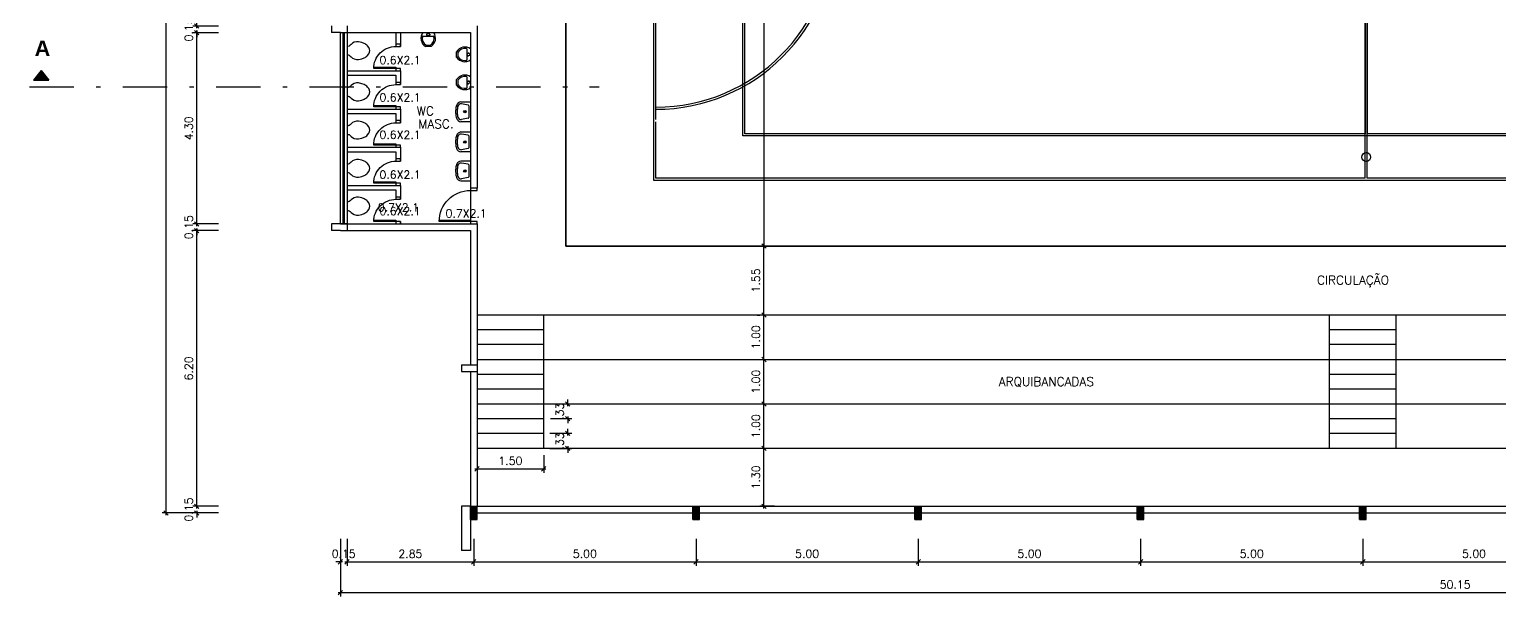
# Model space of a CAD drawing. Extents: x -5 to 99, y -57 to 8.
# Drawn here: x -4.67 to 28.4, y -27.66 to -14.9 of the extents above; entities that cross this region are included whole.
import ezdxf
from ezdxf.enums import TextEntityAlignment as Align

# ---------------------------------------------------------------- set-up
doc = ezdxf.new("R2010")
doc.units = 0
doc.header["$LTSCALE"] = 2
doc.header["$MEASUREMENT"] = 0
doc.header["$PDMODE"] = 3
doc.linetypes.add('DASHDOT', pattern=[1, 0.5, -0.25, 0, -0.25])
doc.layers.get('0').update_dxf_attribs({"linetype": 'CONTINUOUS'})
doc.layers.get('DEFPOINTS').update_dxf_attribs({"linetype": 'CONTINUOUS'})
for name, color, linetype in [('ACESSÓRIO', 2, 'CONTINUOUS'), ('ALVENARIA', 7, 'CONTINUOUS'), ('ALVENARIA1', 44, 'CONTINUOUS'), ('ALVENARIA2', 9, 'CONTINUOUS'), ('COTA', 1, 'CONTINUOUS'), ('JAPOR', 142, 'CONTINUOUS'), ('TEXTO2', 40, 'CONTINUOUS'), ('TEXTO3', 3, 'CONTINUOUS'), ('TEXTO5', 5, 'CONTINUOUS')]:
    doc.layers.add(name, color=color, linetype=linetype)
doc.styles.add('SANSSERIFBOLD', font='sasb____.pfb')
doc.styles.add('SIMPLEX', font='SIMPLEX.SHX')
doc.dimstyles.new('DIM100', dxfattribs={"dimtxt": 0.18, "dimasz": 0, "dimexe": 0.09, "dimexo": 0.15, "dimgap": 0.09, "dimtad": 1, "dimzin": 0, "dimdsep": 46, "dimtxsty": 'SIMPLEX', "dimtsz": 0.05, "dimcen": 0.09, "dimdle": 0.05, "dimadec": 0, "dimazin": 0, "dimtfac": 1, "dimtix": 1, "dimtofl": 0, "dimtmove": 2, "dimatfit": 3, "dimfxl": 1, "dimtolj": 1, "dimtzin": 0, "dimarcsym": 0})

# ---------------------------------------------------------------- blocks, each defined once
blk = doc.blocks.new('*D21')
at = {"color": 0, "linetype": 'ByBlock'}
for p, q in [((-0.414, -14.828), (-0.997, -14.828)), ((-0.857, -14.878), (-0.957, -14.778)), ((-0.907, -14.878), (-0.907, -14.728)), ((-0.414, -14.978), (-0.997, -14.978)), ((-0.857, -15.028), (-0.957, -14.928)), ((-0.907, -14.928), (-0.907, -15.078))]:
    blk.add_line(p, q, dxfattribs=at)
at = {"layer": 'DEFPOINTS', "color": 0, "linetype": 'ByBlock'}
for p in [(-0.907, -14.828), (-0.264, -14.828), (-0.264, -14.978)]:
    blk.add_point(p, dxfattribs=at)
at = {"color": 0, "linetype": 'ByBlock', "style": 'SIMPLEX'}
blk.add_text('0.15', height=0.18, rotation=90, dxfattribs=at).set_placement((-1.087, -14.903), align=Align.MIDDLE_CENTER)
blk = doc.blocks.new('*D22')
at = {"color": 0, "linetype": 'ByBlock'}
for p, q in [((-0.414, -14.978), (-0.997, -14.978)), ((-0.857, -15.028), (-0.957, -14.928)), ((-0.907, -19.328), (-0.907, -14.928)), ((-0.414, -19.278), (-0.997, -19.278)), ((-0.857, -19.328), (-0.957, -19.228))]:
    blk.add_line(p, q, dxfattribs=at)
at = {"layer": 'DEFPOINTS', "color": 0, "linetype": 'ByBlock'}
for p in [(-0.907, -14.978), (-0.264, -14.978), (-0.264, -19.278)]:
    blk.add_point(p, dxfattribs=at)
at = {"color": 0, "linetype": 'ByBlock', "style": 'SIMPLEX'}
blk.add_text('4.30', height=0.18, rotation=90, dxfattribs=at).set_placement((-1.087, -17.128), align=Align.MIDDLE_CENTER)
blk = doc.blocks.new('*D23')
at = {"color": 0, "linetype": 'ByBlock'}
for p, q in [((-0.907, -19.328), (-0.907, -19.178)), ((-0.414, -19.278), (-0.997, -19.278)), ((-0.414, -19.428), (-0.997, -19.428)), ((-0.857, -19.328), (-0.957, -19.228)), ((-0.857, -19.478), (-0.957, -19.378)), ((-0.907, -19.378), (-0.907, -19.528))]:
    blk.add_line(p, q, dxfattribs=at)
at = {"layer": 'DEFPOINTS', "color": 0, "linetype": 'ByBlock'}
for p in [(-0.907, -19.278), (-0.264, -19.278), (-0.264, -19.428)]:
    blk.add_point(p, dxfattribs=at)
at = {"color": 0, "linetype": 'ByBlock', "style": 'SIMPLEX'}
blk.add_text('0.15', height=0.18, rotation=90, dxfattribs=at).set_placement((-1.087, -19.353), align=Align.MIDDLE_CENTER)
blk = doc.blocks.new('*D24')
at = {"color": 0, "linetype": 'ByBlock'}
for p, q in [((-0.414, -19.428), (-0.997, -19.428)), ((-0.857, -19.478), (-0.957, -19.378)), ((-0.907, -25.678), (-0.907, -19.378)), ((-0.414, -25.628), (-0.997, -25.628)), ((-0.857, -25.678), (-0.957, -25.578))]:
    blk.add_line(p, q, dxfattribs=at)
at = {"layer": 'DEFPOINTS', "color": 0, "linetype": 'ByBlock'}
for p in [(-0.907, -19.428), (-0.264, -19.428), (-0.264, -25.628)]:
    blk.add_point(p, dxfattribs=at)
at = {"color": 0, "linetype": 'ByBlock', "style": 'SIMPLEX'}
blk.add_text('6.20', height=0.18, rotation=90, dxfattribs=at).set_placement((-1.087, -22.528), align=Align.MIDDLE_CENTER)
blk = doc.blocks.new('*D25')
at = {"color": 0, "linetype": 'ByBlock'}
for p, q in [((-0.414, -25.628), (-0.997, -25.628)), ((-0.414, -25.778), (-0.997, -25.778)), ((-0.857, -25.678), (-0.957, -25.578)), ((-0.857, -25.828), (-0.957, -25.728)), ((-0.907, -25.678), (-0.907, -25.528)), ((-0.907, -25.728), (-0.907, -25.878))]:
    blk.add_line(p, q, dxfattribs=at)
at = {"layer": 'DEFPOINTS', "color": 0, "linetype": 'ByBlock'}
for p in [(-0.907, -25.628), (-0.264, -25.628), (-0.264, -25.778)]:
    blk.add_point(p, dxfattribs=at)
at = {"color": 0, "linetype": 'ByBlock', "style": 'SIMPLEX'}
blk.add_text('0.15', height=0.18, rotation=90, dxfattribs=at).set_placement((-1.087, -25.703), align=Align.MIDDLE_CENTER)
blk = doc.blocks.new('*D28')
at = {"color": 0, "linetype": 'ByBlock'}
for p, q in [((2.323, -26.365), (2.323, -26.968)), ((2.473, -26.365), (2.473, -26.968)), ((2.373, -26.878), (2.223, -26.878)), ((2.273, -26.928), (2.373, -26.828)), ((2.423, -26.928), (2.523, -26.828)), ((2.423, -26.878), (2.573, -26.878))]:
    blk.add_line(p, q, dxfattribs=at)
at = {"layer": 'DEFPOINTS', "color": 0, "linetype": 'ByBlock'}
for p in [(2.323, -26.215), (2.473, -26.215), (2.473, -26.878)]:
    blk.add_point(p, dxfattribs=at)
at = {"color": 0, "linetype": 'ByBlock', "style": 'SIMPLEX'}
blk.add_text('0.15', height=0.18, dxfattribs=at).set_placement((2.398, -26.698), align=Align.MIDDLE_CENTER)
blk = doc.blocks.new('*D29')
at = {"color": 0, "linetype": 'ByBlock'}
for p, q in [((2.473, -26.365), (2.473, -26.968)), ((5.323, -26.365), (5.323, -26.968)), ((2.423, -26.928), (2.523, -26.828)), ((2.423, -26.878), (5.373, -26.878)), ((5.273, -26.928), (5.373, -26.828))]:
    blk.add_line(p, q, dxfattribs=at)
at = {"layer": 'DEFPOINTS', "color": 0, "linetype": 'ByBlock'}
for p in [(2.473, -26.215), (5.323, -26.215), (5.323, -26.878)]:
    blk.add_point(p, dxfattribs=at)
at = {"color": 0, "linetype": 'ByBlock', "style": 'SIMPLEX'}
blk.add_text('2.85', height=0.18, dxfattribs=at).set_placement((3.898, -26.698), align=Align.MIDDLE_CENTER)
blk = doc.blocks.new('*D30')
at = {"color": 0, "linetype": 'ByBlock'}
for p, q in [((5.323, -26.365), (5.323, -26.968)), ((10.323, -26.365), (10.323, -26.968)), ((5.273, -26.928), (5.373, -26.828)), ((5.273, -26.878), (10.373, -26.878)), ((10.273, -26.928), (10.373, -26.828))]:
    blk.add_line(p, q, dxfattribs=at)
at = {"layer": 'DEFPOINTS', "color": 0, "linetype": 'ByBlock'}
for p in [(5.323, -26.215), (10.323, -26.215), (10.323, -26.878)]:
    blk.add_point(p, dxfattribs=at)
at = {"color": 0, "linetype": 'ByBlock', "style": 'SIMPLEX'}
blk.add_text('5.00', height=0.18, dxfattribs=at).set_placement((7.823, -26.698), align=Align.MIDDLE_CENTER)
blk = doc.blocks.new('*D31')
at = {"color": 0, "linetype": 'ByBlock'}
for p, q in [((10.323, -26.365), (10.323, -26.968)), ((15.323, -26.365), (15.323, -26.968)), ((10.273, -26.928), (10.373, -26.828)), ((10.273, -26.878), (15.373, -26.878)), ((15.273, -26.928), (15.373, -26.828))]:
    blk.add_line(p, q, dxfattribs=at)
at = {"layer": 'DEFPOINTS', "color": 0, "linetype": 'ByBlock'}
for p in [(10.323, -26.215), (15.323, -26.215), (15.323, -26.878)]:
    blk.add_point(p, dxfattribs=at)
at = {"color": 0, "linetype": 'ByBlock', "style": 'SIMPLEX'}
blk.add_text('5.00', height=0.18, dxfattribs=at).set_placement((12.823, -26.698), align=Align.MIDDLE_CENTER)
blk = doc.blocks.new('*D32')
at = {"color": 0, "linetype": 'ByBlock'}
for p, q in [((15.323, -26.365), (15.323, -26.968)), ((20.323, -26.365), (20.323, -26.968)), ((15.273, -26.928), (15.373, -26.828)), ((15.273, -26.878), (20.373, -26.878)), ((20.273, -26.928), (20.373, -26.828))]:
    blk.add_line(p, q, dxfattribs=at)
at = {"layer": 'DEFPOINTS', "color": 0, "linetype": 'ByBlock'}
for p in [(15.323, -26.215), (20.323, -26.215), (20.323, -26.878)]:
    blk.add_point(p, dxfattribs=at)
at = {"color": 0, "linetype": 'ByBlock', "style": 'SIMPLEX'}
blk.add_text('5.00', height=0.18, dxfattribs=at).set_placement((17.823, -26.698), align=Align.MIDDLE_CENTER)
blk = doc.blocks.new('*D33')
at = {"color": 0, "linetype": 'ByBlock'}
for p, q in [((20.323, -26.365), (20.323, -26.968)), ((25.323, -26.365), (25.323, -26.968)), ((20.273, -26.928), (20.373, -26.828)), ((20.273, -26.878), (25.373, -26.878)), ((25.273, -26.928), (25.373, -26.828))]:
    blk.add_line(p, q, dxfattribs=at)
at = {"layer": 'DEFPOINTS', "color": 0, "linetype": 'ByBlock'}
for p in [(20.323, -26.215), (25.323, -26.215), (25.323, -26.878)]:
    blk.add_point(p, dxfattribs=at)
at = {"color": 0, "linetype": 'ByBlock', "style": 'SIMPLEX'}
blk.add_text('5.00', height=0.18, dxfattribs=at).set_placement((22.823, -26.698), align=Align.MIDDLE_CENTER)
blk = doc.blocks.new('*D34')
at = {"color": 0, "linetype": 'ByBlock'}
for p, q in [((25.323, -26.365), (25.323, -26.968)), ((30.323, -26.365), (30.323, -26.968)), ((25.273, -26.928), (25.373, -26.828)), ((25.273, -26.878), (30.373, -26.878)), ((30.273, -26.928), (30.373, -26.828))]:
    blk.add_line(p, q, dxfattribs=at)
at = {"layer": 'DEFPOINTS', "color": 0, "linetype": 'ByBlock'}
for p in [(25.323, -26.215), (30.323, -26.215), (30.323, -26.878)]:
    blk.add_point(p, dxfattribs=at)
at = {"color": 0, "linetype": 'ByBlock', "style": 'SIMPLEX'}
blk.add_text('5.00', height=0.18, dxfattribs=at).set_placement((27.823, -26.698), align=Align.MIDDLE_CENTER)
blk = doc.blocks.new('*D39')
at = {"color": 0, "linetype": 'ByBlock'}
for p, q in [((2.323, -26.425), (2.323, -27.661)), ((52.473, -26.425), (52.473, -27.661)), ((2.273, -27.621), (2.373, -27.521)), ((2.273, -27.571), (52.523, -27.571)), ((52.423, -27.621), (52.523, -27.521))]:
    blk.add_line(p, q, dxfattribs=at)
at = {"layer": 'DEFPOINTS', "color": 0, "linetype": 'ByBlock'}
for p in [(2.323, -26.275), (52.473, -26.275), (52.473, -27.571)]:
    blk.add_point(p, dxfattribs=at)
at = {"color": 0, "linetype": 'ByBlock', "style": 'SIMPLEX'}
blk.add_text('50.15', height=0.18, dxfattribs=at).set_placement((27.398, -27.391), align=Align.MIDDLE_CENTER)
blk = doc.blocks.new('PI')
at = {"layer": 'ALVENARIA2'}
for p, q in [((-0.075, 0.15), (0.075, 0.15)), ((-0.075, 0.15), (-0.075, -0.15)), ((0.075, 0.15), (0.075, -0.15)), ((-0.075, -0.15), (0.075, -0.15))]:
    blk.add_line(p, q, dxfattribs=at)
blk = doc.blocks.new('*D53')
at = {"color": 0, "linetype": 'ByBlock'}
for p, q in [((12.092, -24.328), (11.761, -24.328)), ((11.901, -24.378), (11.801, -24.278)), ((11.851, -25.678), (11.851, -24.278)), ((12.092, -25.628), (11.761, -25.628)), ((11.901, -25.678), (11.801, -25.578))]:
    blk.add_line(p, q, dxfattribs=at)
at = {"layer": 'DEFPOINTS', "color": 0, "linetype": 'ByBlock'}
for p in [(11.851, -24.328), (12.242, -24.328), (12.242, -25.628)]:
    blk.add_point(p, dxfattribs=at)
at = {"color": 0, "linetype": 'ByBlock', "style": 'SIMPLEX'}
blk.add_text('1.30', height=0.18, rotation=90, dxfattribs=at).set_placement((11.671, -24.978), align=Align.MIDDLE_CENTER)
blk = doc.blocks.new('*D54')
at = {"color": 0, "linetype": 'ByBlock'}
for p, q in [((11.701, -23.328), (11.761, -23.328)), ((11.901, -23.378), (11.801, -23.278)), ((11.851, -24.378), (11.851, -23.278)), ((12.092, -24.328), (11.761, -24.328)), ((11.901, -24.378), (11.801, -24.278))]:
    blk.add_line(p, q, dxfattribs=at)
at = {"layer": 'DEFPOINTS', "color": 0, "linetype": 'ByBlock'}
for p in [(11.851, -23.328), (11.851, -23.328), (12.242, -24.328)]:
    blk.add_point(p, dxfattribs=at)
at = {"color": 0, "linetype": 'ByBlock', "style": 'SIMPLEX'}
blk.add_text('1.00', height=0.18, rotation=90, dxfattribs=at).set_placement((11.671, -23.828), align=Align.MIDDLE_CENTER)
blk = doc.blocks.new('*D55')
at = {"color": 0, "linetype": 'ByBlock'}
for p, q in [((11.701, -22.328), (11.761, -22.328)), ((11.901, -22.378), (11.801, -22.278)), ((11.851, -23.378), (11.851, -22.278)), ((11.701, -23.328), (11.761, -23.328)), ((11.901, -23.378), (11.801, -23.278))]:
    blk.add_line(p, q, dxfattribs=at)
at = {"layer": 'DEFPOINTS', "color": 0, "linetype": 'ByBlock'}
for p in [(11.851, -22.328), (11.851, -22.328), (11.851, -23.328)]:
    blk.add_point(p, dxfattribs=at)
at = {"color": 0, "linetype": 'ByBlock', "style": 'SIMPLEX'}
blk.add_text('1.00', height=0.18, rotation=90, dxfattribs=at).set_placement((11.671, -22.828), align=Align.MIDDLE_CENTER)
blk = doc.blocks.new('*D56')
at = {"color": 0, "linetype": 'ByBlock'}
for p, q in [((11.701, -21.328), (11.761, -21.328)), ((11.901, -21.378), (11.801, -21.278)), ((11.851, -22.378), (11.851, -21.278)), ((11.701, -22.328), (11.761, -22.328)), ((11.901, -22.378), (11.801, -22.278))]:
    blk.add_line(p, q, dxfattribs=at)
at = {"layer": 'DEFPOINTS', "color": 0, "linetype": 'ByBlock'}
for p in [(11.851, -21.328), (11.851, -21.328), (11.851, -22.328)]:
    blk.add_point(p, dxfattribs=at)
at = {"color": 0, "linetype": 'ByBlock', "style": 'SIMPLEX'}
blk.add_text('1.00', height=0.18, rotation=90, dxfattribs=at).set_placement((11.671, -21.828), align=Align.MIDDLE_CENTER)
blk = doc.blocks.new('*D57')
at = {"color": 0, "linetype": 'ByBlock'}
for p, q in [((11.701, -19.775), (11.761, -19.775)), ((11.901, -19.825), (11.801, -19.725)), ((11.851, -21.378), (11.851, -19.725)), ((11.701, -21.328), (11.761, -21.328)), ((11.901, -21.378), (11.801, -21.278))]:
    blk.add_line(p, q, dxfattribs=at)
at = {"layer": 'DEFPOINTS', "color": 0, "linetype": 'ByBlock'}
for p in [(11.851, -19.775), (11.851, -19.775), (11.851, -21.328)]:
    blk.add_point(p, dxfattribs=at)
at = {"color": 0, "linetype": 'ByBlock', "style": 'SIMPLEX'}
blk.add_text('1.55', height=0.18, rotation=90, dxfattribs=at).set_placement((11.671, -20.551), align=Align.MIDDLE_CENTER)
blk = doc.blocks.new('*D67')
at = {"color": 0, "linetype": 'ByBlock'}
for p, q in [((12.133, 0.225), (11.761, 0.225)), ((11.901, 0.175), (11.801, 0.275)), ((11.851, 0.275), (11.851, -19.825)), ((11.901, -19.825), (11.801, -19.725)), ((11.991, -19.775), (11.941, -19.775))]:
    blk.add_line(p, q, dxfattribs=at)
at = {"layer": 'DEFPOINTS', "color": 0, "linetype": 'ByBlock'}
for p in [(12.283, 0.225), (11.841, -19.775), (11.851, -19.775)]:
    blk.add_point(p, dxfattribs=at)
at = {"color": 0, "linetype": 'ByBlock', "style": 'SIMPLEX'}
blk.add_text('20.00', height=0.18, rotation=90, dxfattribs=at).set_placement((11.671, -9.775), align=Align.MIDDLE_CENTER)
blk = doc.blocks.new('*D81')
at = {"color": 0, "linetype": 'ByBlock'}
for p, q in [((7.038, -23.988), (7.527, -23.988)), ((7.487, -24.038), (7.387, -23.938)), ((7.437, -24.038), (7.437, -23.888)), ((7.038, -24.328), (7.527, -24.328)), ((7.487, -24.378), (7.387, -24.278)), ((7.437, -24.278), (7.437, -24.428))]:
    blk.add_line(p, q, dxfattribs=at)
at = {"layer": 'DEFPOINTS', "color": 0, "linetype": 'ByBlock'}
for p in [(6.888, -23.988), (7.437, -23.988), (6.888, -24.328)]:
    blk.add_point(p, dxfattribs=at)
at = {"color": 0, "linetype": 'ByBlock', "style": 'SIMPLEX'}
blk.add_text('.33', height=0.18, rotation=90, dxfattribs=at).set_placement((7.257, -24.158), align=Align.MIDDLE_CENTER)
blk = doc.blocks.new('*D82')
at = {"color": 0, "linetype": 'ByBlock'}
for p, q in [((7.048, -23.328), (7.527, -23.328)), ((7.487, -23.378), (7.387, -23.278)), ((7.437, -23.378), (7.437, -23.228)), ((7.048, -23.658), (7.527, -23.658)), ((7.487, -23.708), (7.387, -23.608)), ((7.437, -23.608), (7.437, -23.758))]:
    blk.add_line(p, q, dxfattribs=at)
at = {"layer": 'DEFPOINTS', "color": 0, "linetype": 'ByBlock'}
for p in [(6.898, -23.328), (7.437, -23.328), (6.898, -23.658)]:
    blk.add_point(p, dxfattribs=at)
at = {"color": 0, "linetype": 'ByBlock', "style": 'SIMPLEX'}
blk.add_text('.33', height=0.18, rotation=90, dxfattribs=at).set_placement((7.257, -23.493), align=Align.MIDDLE_CENTER)
blk = doc.blocks.new('*D83')
at = {"color": 0, "linetype": 'ByBlock'}
for p, q in [((5.348, -24.837), (5.448, -24.737)), ((5.348, -24.787), (6.948, -24.787)), ((5.398, -24.478), (5.398, -24.877)), ((6.848, -24.837), (6.948, -24.737)), ((6.898, -24.478), (6.898, -24.877))]:
    blk.add_line(p, q, dxfattribs=at)
at = {"layer": 'DEFPOINTS', "color": 0, "linetype": 'ByBlock'}
for p in [(5.398, -24.328), (6.898, -24.328), (6.898, -24.787)]:
    blk.add_point(p, dxfattribs=at)
at = {"color": 0, "linetype": 'ByBlock', "style": 'SIMPLEX'}
blk.add_text('1.50', height=0.18, dxfattribs=at).set_placement((6.148, -24.607), align=Align.MIDDLE_CENTER)
blk = doc.blocks.new('MIC')
for p, q in [((-0.002, 0.082), (-0.247, 0.082)), ((-0.191, 0.309), (-0.064, 0.309)), ((-0.175, 0.047), (-0.14, 0.047)), ((-0.079, 0.284), (-0.173, 0.284)), ((-0.081, 0.044), (-0.11, 0.044))]:
    blk.add_line(p, q)
blk.add_circle((-0.124, 0.042), 0.0321)
for centre, radius, start, end in [((-0.072, 0.126), 0.217, 122.5088, 215.4878), ((-0.239, 0.132), 0.05, 187.2978, 261.4604), ((-0.072, 0.126), 0.187, 122.5088, 192.9164), ((-0.175, 0.125), 0.185, 347.8816, 58.9155), ((-0.175, 0.125), 0.215, 324.3381, 58.9155), ((-0.03, 0.146), 0.0699, 294.3105, 0.0458)]:
    blk.add_arc(centre, radius, start, end)
blk = doc.blocks.new('VASO2')
blk.add_line((0.093, 0), (-0.093, 0))
blk.add_lwpolyline([(-0.093, 0, 0.203767), (-0.097, -0.023), (-0.102, -0.045), (-0.122, -0.069), (-0.142, -0.093), (-0.168, -0.124), (-0.187, -0.158), (-0.2, -0.212), (-0.2, -0.261), (-0.184, -0.331), (-0.162, -0.387, 0.039843), (-0.141, -0.424, 0.053406), (-0.109, -0.463), (-0.072, -0.492), (-0.036, -0.507), (0, -0.512), (0.036, -0.507), (0.072, -0.492), (0.109, -0.463, 0.053406), (0.141, -0.424, 0.039843), (0.162, -0.387), (0.184, -0.331), (0.2, -0.261), (0.2, -0.212), (0.187, -0.158), (0.168, -0.124), (0.142, -0.093), (0.122, -0.069), (0.102, -0.045), (0.097, -0.023, 0.203767), (0.093, 0)], format="xyb")
blk = doc.blocks.new('PIA')
for p, q in [((0, -0.212), (0, 0)), ((0.45, 0), (0.45, -0.214)), ((0.074, -0.05), (0.048, -0.201)), ((0.088, -0.037), (0.088, -0.037)), ((0.089, -0.037), (0.357, -0.037)), ((0.089, -0.037), (0.357, -0.037)), ((0.371, -0.05), (0.4, -0.198))]:
    blk.add_line(p, q)
for points in [[(0.084, -0.315, 0.034307), (0.132, -0.325, 0.035819), (0.224, -0.332, 0.035819), (0.317, -0.325, 0.037113), (0.369, -0.313, 0.091233)], [(0.093, -0.281, 0.034307), (0.137, -0.29, 0.035819), (0.224, -0.297, 0.035819), (0.312, -0.29, 0.028558), (0.348, -0.283, 0.037113)]]:
    blk.add_lwpolyline(points, format="xyb")
for radius in [0.0274, 0.0174]:
    blk.add_circle((0.225, -0.124), radius)
for centre, radius, start, end in [((0.119, -0.2), 0.119, 185.4907, 252.8021), ((0.125, -0.209), 0.078, 174.1033, 247.6386), ((0.089, -0.052), 0.015, 90, 170.0432), ((0.32, -0.208), 0.0802, 290.6891, 5.3718), ((0.357, -0.052), 0.015, 10.9557, 90), ((0.329, -0.198), 0.122, 289.1742, 351.9763)]:
    blk.add_arc(centre, radius, start, end)
blk = doc.blocks.new('*D96')
at = {"color": 0, "linetype": 'ByBlock'}
for p, q in [((-0.474, 6.222), (-1.686, 6.222)), ((-1.546, 6.172), (-1.646, 6.272)), ((-1.596, -25.828), (-1.596, 6.272)), ((-0.474, -25.778), (-1.686, -25.778)), ((-1.546, -25.828), (-1.646, -25.728))]:
    blk.add_line(p, q, dxfattribs=at)
at = {"layer": 'DEFPOINTS', "color": 0, "linetype": 'ByBlock'}
for p in [(-1.596, 6.222), (-0.324, 6.222), (-0.324, -25.778)]:
    blk.add_point(p, dxfattribs=at)
at = {"color": 0, "linetype": 'ByBlock', "style": 'SIMPLEX'}
blk.add_text('32.00', height=0.18, rotation=90, dxfattribs=at).set_placement((-1.776, -9.778), align=Align.MIDDLE_CENTER)
blk = doc.blocks.new('*X100')
at = {"color": 0}
for p, q in [((5.248, -25.758), (5.382, -25.625)), ((5.248, -25.741), (5.364, -25.625)), ((5.248, -25.723), (5.347, -25.625)), ((5.248, -25.705), (5.329, -25.625)), ((5.248, -25.688), (5.311, -25.625)), ((5.248, -25.67), (5.294, -25.625)), ((5.248, -25.652), (5.276, -25.625)), ((5.248, -25.635), (5.258, -25.625)), ((5.248, -25.776), (5.398, -25.626)), ((5.248, -25.794), (5.398, -25.644)), ((5.248, -25.811), (5.398, -25.661)), ((5.248, -25.829), (5.398, -25.679)), ((5.248, -25.847), (5.398, -25.697)), ((5.248, -25.864), (5.398, -25.714)), ((5.248, -25.882), (5.398, -25.732)), ((5.248, -25.9), (5.398, -25.75)), ((5.248, -25.917), (5.398, -25.767)), ((5.259, -25.925), (5.398, -25.785)), ((10.248, -25.761), (10.385, -25.625)), ((10.248, -25.743), (10.367, -25.625)), ((10.248, -25.726), (10.35, -25.625)), ((10.248, -25.708), (10.332, -25.625)), ((10.248, -25.69), (10.314, -25.625)), ((10.248, -25.673), (10.296, -25.625)), ((10.248, -25.655), (10.279, -25.625)), ((10.248, -25.637), (10.261, -25.625)), ((10.248, -25.779), (10.398, -25.629)), ((10.248, -25.797), (10.398, -25.647)), ((10.248, -25.814), (10.398, -25.664)), ((10.248, -25.832), (10.398, -25.682)), ((10.248, -25.85), (10.398, -25.7)), ((10.248, -25.867), (10.398, -25.717)), ((10.248, -25.885), (10.398, -25.735)), ((10.248, -25.903), (10.398, -25.753)), ((10.248, -25.92), (10.398, -25.77)), ((10.262, -25.925), (10.398, -25.788)), ((15.248, -25.764), (15.388, -25.625)), ((15.248, -25.746), (15.37, -25.625)), ((15.248, -25.729), (15.352, -25.625)), ((15.248, -25.711), (15.335, -25.625)), ((15.248, -25.693), (15.317, -25.625)), ((15.248, -25.676), (15.299, -25.625)), ((15.248, -25.658), (15.282, -25.625)), ((15.248, -25.64), (15.264, -25.625)), ((15.248, -25.782), (15.398, -25.632)), ((15.248, -25.799), (15.398, -25.649)), ((15.248, -25.817), (15.398, -25.667)), ((15.248, -25.835), (15.398, -25.685)), ((15.248, -25.852), (15.398, -25.702)), ((15.248, -25.87), (15.398, -25.72)), ((15.248, -25.888), (15.398, -25.738)), ((15.248, -25.905), (15.398, -25.755)), ((15.248, -25.923), (15.398, -25.773)), ((15.264, -25.925), (15.398, -25.791)), ((20.248, -25.625), (20.249, -25.625)), ((20.248, -25.643), (20.267, -25.625)), ((20.248, -25.661), (20.284, -25.625)), ((20.248, -25.678), (20.302, -25.625)), ((20.248, -25.696), (20.32, -25.625)), ((20.248, -25.714), (20.337, -25.625)), ((20.248, -25.731), (20.355, -25.625)), ((20.248, -25.749), (20.373, -25.625)), ((20.248, -25.767), (20.39, -25.625)), ((20.248, -25.784), (20.398, -25.634)), ((20.248, -25.802), (20.398, -25.652)), ((20.248, -25.82), (20.398, -25.67)), ((20.248, -25.837), (20.398, -25.687)), ((20.248, -25.855), (20.398, -25.705)), ((20.248, -25.873), (20.398, -25.723)), ((20.248, -25.89), (20.398, -25.74)), ((20.248, -25.908), (20.398, -25.758)), ((20.25, -25.925), (20.398, -25.776)), ((20.267, -25.925), (20.398, -25.793)), ((25.248, -25.628), (25.252, -25.625)), ((25.248, -25.646), (25.269, -25.625)), ((25.248, -25.663), (25.287, -25.625)), ((25.248, -25.681), (25.305, -25.625)), ((25.248, -25.699), (25.322, -25.625)), ((25.248, -25.716), (25.34, -25.625)), ((25.248, -25.734), (25.358, -25.625)), ((25.248, -25.752), (25.376, -25.625)), ((25.248, -25.769), (25.393, -25.625)), ((25.248, -25.787), (25.398, -25.637)), ((25.248, -25.805), (25.398, -25.655)), ((25.248, -25.823), (25.398, -25.673)), ((25.248, -25.84), (25.398, -25.69)), ((25.248, -25.858), (25.398, -25.708)), ((25.248, -25.876), (25.398, -25.726)), ((25.248, -25.893), (25.398, -25.743)), ((25.248, -25.911), (25.398, -25.761)), ((25.252, -25.925), (25.398, -25.779)), ((5.277, -25.925), (5.398, -25.803)), ((5.294, -25.925), (5.398, -25.82)), ((5.312, -25.925), (5.398, -25.838)), ((5.33, -25.925), (5.398, -25.856)), ((5.347, -25.925), (5.398, -25.874)), ((5.365, -25.925), (5.398, -25.891)), ((5.383, -25.925), (5.398, -25.909)), ((10.279, -25.925), (10.398, -25.806)), ((10.297, -25.925), (10.398, -25.823)), ((10.315, -25.925), (10.398, -25.841)), ((10.332, -25.925), (10.398, -25.859)), ((10.35, -25.925), (10.398, -25.876)), ((10.368, -25.925), (10.398, -25.894)), ((10.385, -25.925), (10.398, -25.912)), ((15.282, -25.925), (15.398, -25.808)), ((15.3, -25.925), (15.398, -25.826)), ((15.317, -25.925), (15.398, -25.844)), ((15.335, -25.925), (15.398, -25.861)), ((15.353, -25.925), (15.398, -25.879)), ((15.37, -25.925), (15.398, -25.897)), ((15.388, -25.925), (15.398, -25.914)), ((20.285, -25.925), (20.398, -25.811)), ((20.303, -25.925), (20.398, -25.829)), ((20.32, -25.925), (20.398, -25.847)), ((20.338, -25.925), (20.398, -25.864)), ((20.356, -25.925), (20.398, -25.882)), ((20.373, -25.925), (20.398, -25.9)), ((20.391, -25.925), (20.398, -25.917)), ((25.27, -25.925), (25.398, -25.796)), ((25.288, -25.925), (25.398, -25.814)), ((25.305, -25.925), (25.398, -25.832)), ((25.323, -25.925), (25.398, -25.849)), ((25.341, -25.925), (25.398, -25.867)), ((25.358, -25.925), (25.398, -25.885)), ((25.376, -25.925), (25.398, -25.902)), ((25.394, -25.925), (25.398, -25.92))]:
    blk.add_line(p, q, dxfattribs=at)

msp = doc.modelspace()

# ---------------------------------------------------------------- linework, layer by layer
at = {"layer": 'ALVENARIA'}
for p, q in [((2.123, -14.825), (2.123, -14.975)), ((2.473, -14.825), (2.473, -14.975)), ((5.398, -14.825), (5.398, -18.475)), ((2.323, -14.975), (2.123, -14.975)), ((2.323, -14.975), (5.248, -14.975)), ((5.248, -14.975), (5.248, -18.475)), ((2.323, -19.275), (2.123, -19.275)), ((2.123, -19.275), (2.123, -19.425)), ((2.323, -19.425), (2.123, -19.425)), ((2.323, -19.275), (2.473, -19.275)), ((2.323, -19.425), (5.248, -19.425)), ((2.473, -19.275), (5.248, -19.275)), ((2.473, -19.275), (2.473, -19.425)), ((3.673, -19.225), (3.673, -19.275)), ((5.248, -19.425), (5.248, -22.45)), ((5.398, -19.275), (5.398, -25.625)), ((5.048, -22.45), (5.398, -22.45)), ((5.048, -22.45), (5.048, -22.6)), ((5.048, -22.6), (5.398, -22.6)), ((5.248, -22.6), (5.248, -25.625)), ((5.248, -25.625), (5.048, -25.625)), ((5.048, -25.625), (5.048, -26.625)), ((5.248, -25.625), (5.248, -26.625)), ((5.398, -25.625), (45.248, -25.625)), ((5.398, -25.775), (10.248, -25.775)), ((10.398, -25.775), (15.248, -25.775)), ((15.398, -25.775), (20.248, -25.775)), ((20.398, -25.775), (25.248, -25.775)), ((25.398, -25.775), (30.248, -25.775)), ((5.248, -26.625), (5.048, -26.625))]:
    msp.add_line(p, q, dxfattribs=at)
at = {"layer": 'ALVENARIA1'}
for p, q in [((7.398, 0.225), (7.398, -19.775)), ((7.398, -19.775), (7.398, 0.225)), ((7.398, -19.775), (7.398, 0.225)), ((7.398, -19.775), (7.398, 0.225)), ((7.398, -19.775), (7.398, 0.225)), ((9.373, -18.3), (9.373, -1.25)), ((11.373, -17.3), (11.373, -2.25)), ((9.423, -16.93), (9.423, -2.62)), ((25.373, -11.599), (25.373, -17.25)), ((25.423, -11.599), (25.423, -17.25)), ((11.423, -17.25), (11.423, -12.8)), ((25.373, -18.25), (25.373, -12.612)), ((25.423, -18.25), (25.423, -12.612)), ((3.573, -14.975), (3.573, -15.235)), ((3.673, -14.975), (3.673, -15.285)), ((2.473, -15.835), (3.673, -15.835)), ((3.673, -15.835), (3.673, -16.145)), ((2.473, -15.935), (3.573, -15.935)), ((3.573, -15.935), (3.573, -16.095)), ((2.473, -16.695), (3.673, -16.695)), ((2.473, -16.795), (3.573, -16.795)), ((3.573, -16.795), (3.573, -16.955)), ((3.673, -16.695), (3.673, -17.005)), ((9.423, -18.25), (9.423, -16.98)), ((39.423, -17.3), (11.373, -17.3)), ((25.373, -17.25), (11.423, -17.25)), ((39.373, -17.25), (25.423, -17.25)), ((2.473, -17.555), (3.673, -17.555)), ((2.473, -17.655), (3.573, -17.655)), ((3.573, -17.655), (3.573, -17.815)), ((3.673, -17.555), (3.673, -17.865)), ((2.473, -18.415), (3.673, -18.415)), ((2.473, -18.515), (3.573, -18.515)), ((3.573, -18.515), (3.573, -18.675)), ((3.673, -18.415), (3.673, -18.725)), ((5.248, -18.475), (5.248, -19.275)), ((41.423, -18.3), (9.373, -18.3)), ((25.373, -18.25), (9.423, -18.25)), ((41.373, -18.25), (25.423, -18.25)), ((7.398, -19.775), (43.398, -19.775)), ((43.398, -19.775), (7.398, -19.775)), ((43.398, -19.775), (7.398, -19.775)), ((43.398, -19.775), (7.398, -19.775)), ((43.398, -19.775), (7.398, -19.775)), ((5.398, -21.325), (45.248, -21.325)), ((6.898, -24.325), (6.898, -21.325)), ((24.573, -24.325), (24.573, -21.325)), ((26.073, -24.325), (26.073, -21.325)), ((5.398, -21.655), (6.898, -21.655)), ((24.573, -21.655), (26.073, -21.655)), ((5.398, -21.985), (6.898, -21.985)), ((24.573, -21.985), (26.073, -21.985)), ((5.398, -22.325), (45.248, -22.325)), ((5.398, -22.655), (6.898, -22.655)), ((24.573, -22.655), (26.073, -22.655)), ((5.398, -22.985), (6.898, -22.985)), ((24.573, -22.985), (26.073, -22.985)), ((5.398, -23.325), (45.248, -23.325)), ((5.398, -23.655), (6.898, -23.655)), ((24.573, -23.655), (26.073, -23.655)), ((5.398, -23.985), (6.898, -23.985)), ((24.573, -23.985), (26.073, -23.985)), ((5.398, -24.325), (45.248, -24.325))]:
    msp.add_line(p, q, dxfattribs=at)
msp.add_circle((25.398, -17.775), 0.1, dxfattribs=at)
for radius in [4.025, 3.975]:
    msp.add_arc((9.423, -12.675), radius, 270, 0, dxfattribs=at)
at = {"layer": 'JAPOR'}
for p, q in [((2.383, -19.275), (2.383, -14.975)), ((2.413, -15.025), (2.383, -15.025)), ((2.413, -19.275), (2.413, -14.975)), ((2.413, -19.225), (2.383, -19.225))]:
    msp.add_line(p, q, dxfattribs=at)
msp.add_lwpolyline([(2.473, -19.275), (2.323, -19.275), (2.323, -14.975), (2.473, -14.975), (2.473, -19.275)], dxfattribs=at)
for points in [[(3.073, -15.755), (3.573, -15.755), (3.573, -15.835), (3.673, -15.835), (3.673, -15.785), (3.073, -15.785, -0.414214), (3.573, -15.285), (3.673, -15.285), (3.673, -15.235), (3.573, -15.235), (3.573, -15.285)], [(3.073, -16.615), (3.573, -16.615), (3.573, -16.695), (3.673, -16.695), (3.673, -16.645), (3.073, -16.645, -0.414214), (3.573, -16.145), (3.673, -16.145), (3.673, -16.095), (3.573, -16.095), (3.573, -16.145)], [(3.073, -17.475), (3.573, -17.475), (3.573, -17.555), (3.673, -17.555), (3.673, -17.505), (3.073, -17.505, -0.414214), (3.573, -17.005), (3.673, -17.005), (3.673, -16.955), (3.573, -16.955), (3.573, -17.005)], [(3.073, -18.335), (3.573, -18.335), (3.573, -18.415), (3.673, -18.415), (3.673, -18.365), (3.073, -18.365, -0.414214), (3.573, -17.865), (3.673, -17.865), (3.673, -17.815), (3.573, -17.815), (3.573, -17.865)], [(4.548, -19.195), (5.248, -19.195), (5.248, -19.275), (5.398, -19.275), (5.398, -19.225), (4.548, -19.225, -0.414214), (5.248, -18.525), (5.398, -18.525), (5.398, -18.475), (5.248, -18.475), (5.248, -18.525)], [(3.073, -19.195), (3.573, -19.195), (3.573, -19.275), (3.673, -19.275), (3.673, -19.225), (3.073, -19.225, -0.414214), (3.573, -18.725), (3.673, -18.725), (3.673, -18.675), (3.573, -18.675), (3.573, -18.725)]]:
    msp.add_lwpolyline(points, format="xyb", dxfattribs=at)
at = {"layer": 'TEXTO2'}
for p, q in [((-4.408, -15.83), (-4.581, -16.045)), ((-4.408, -15.83), (-4.235, -16.045)), ((-4.408, -16.045), (-4.581, -16.045)), ((-4.408, -16.045), (-4.235, -16.045))]:
    msp.add_line(p, q, dxfattribs=at)
at = {"layer": 'TEXTO2', "linetype": 'DASHDOT'}
msp.add_line((-4.671, -16.192), (8.142, -16.192), dxfattribs=at)
at = {"layer": 'TEXTO2'}
for points in [[(-4.581, -16.045), (-4.408, -16.045), (-4.408, -15.83), (-4.581, -16.045)], [(-4.235, -16.045), (-4.408, -16.045), (-4.408, -15.83), (-4.235, -16.045)]]:
    msp.add_lwpolyline(points, dxfattribs=at)
for points in [[(-4.581, -16.045), (-4.408, -16.045), (-4.408, -15.83)], [(-4.235, -16.045), (-4.408, -16.045), (-4.408, -15.83)]]:
    msp.add_solid(points, dxfattribs=at)

# ---------------------------------------------------------------- block references
at = {"layer": 'ACESSÓRIO'}
for name, p, rotation in [('VASO2', (2.473, -15.381), 90), ('MIC', (4.175, -14.975), 180), ('MIC', (5.248, -15.341), 90), ('VASO2', (2.473, -16.308), 90), ('MIC', (5.248, -15.969), 90), ('PIA', (5.248, -16.531), 270), ('VASO2', (2.473, -17.168), 90), ('PIA', (5.248, -17.21), 270), ('VASO2', (2.473, -18.028), 90), ('PIA', (5.248, -17.863), 270), ('VASO2', (2.473, -18.879), 90)]:
    msp.add_blockref(name, p, dxfattribs=dict(at, rotation=rotation))
at = {"layer": 'ALVENARIA2', "xscale": -1, "rotation": 180}
for p in [(5.323, -25.775), (10.323, -25.775), (15.323, -25.775), (20.323, -25.775), (25.323, -25.775)]:
    msp.add_blockref('PI', p, dxfattribs=at)
at = {"layer": 'ALVENARIA2'}
msp.add_blockref('*X100', (0, 0), dxfattribs=at)

# ---------------------------------------------------------------- texts
at = {"layer": 'TEXTO2', "style": 'SIMPLEX'}
for s, p in [('0.6X2.1', (3.204, -15.683)), ('0.6X2.1', (3.204, -16.523)), ('0.6X2.1', (3.204, -17.362)), ('0.6X2.1', (3.204, -18.26)), ('0.7X2.1', (3.166, -18.996)), ('0.6X2.1', (3.204, -19.079)), ('0.7X2.1', (4.69, -19.132))]:
    msp.add_text(s, height=0.18, dxfattribs=at).set_placement(p)
at = {"layer": 'TEXTO3', "style": 'SIMPLEX'}
for s, p in [('WC', (4.041, -16.836)), ('MASC.', (4.075, -17.129)), ('CIRCULAÇÃO', (24.292, -20.643)), ('ARQUIBANCADAS', (17.131, -22.924))]:
    msp.add_text(s, height=0.2, dxfattribs=at).set_placement(p)
at = {"layer": 'TEXTO5', "style": 'SANSSERIFBOLD'}
msp.add_text('A', height=0.35, dxfattribs=at).set_placement((-4.554, -15.504))

# ---------------------------------------------------------------- dimensions: what is measured, and where the dimension line sits
at = {"layer": 'COTA'}
for base, p1, p2, picture, middle in [((-1.596, 6.222), (-0.324, -25.778), (-0.324, 6.222), '*D96', (-1.776, -9.778)), ((11.851, -19.775), (12.283, 0.225), (11.841, -19.775), '*D67', (11.671, -9.775)), ((-0.907, -14.828), (-0.264, -14.978), (-0.264, -14.828), '*D21', (-1.087, -14.903)), ((-0.907, -14.978), (-0.264, -19.278), (-0.264, -14.978), '*D22', (-1.087, -17.128)), ((-0.907, -19.278), (-0.264, -19.428), (-0.264, -19.278), '*D23', (-1.087, -19.353)), ((-0.907, -19.428), (-0.264, -25.628), (-0.264, -19.428), '*D24', (-1.087, -22.528)), ((11.851, -19.775), (11.851, -21.328), (11.851, -19.775), '*D57', (11.671, -20.551)), ((11.851, -21.328), (11.851, -22.328), (11.851, -21.328), '*D56', (11.671, -21.828)), ((11.851, -22.328), (11.851, -23.328), (11.851, -22.328), '*D55', (11.671, -22.828)), ((11.851, -23.328), (12.242, -24.328), (11.851, -23.328), '*D54', (11.671, -23.828)), ((11.851, -24.328), (12.242, -25.628), (12.242, -24.328), '*D53', (11.671, -24.978)), ((-0.907, -25.628), (-0.264, -25.778), (-0.264, -25.628), '*D25', (-1.087, -25.703))]:
    dim = msp.add_linear_dim(base=base, p1=p1, p2=p2, angle=90, dimstyle='DIM100', dxfattribs=at)
    dim.commit()
    dim.dimension.update_dxf_attribs({"geometry": picture, "text_midpoint": middle})
for base, p1, p2, picture, middle in [((7.437, -23.328), (6.898, -23.658), (6.898, -23.328), '*D82', (7.257, -23.493)), ((7.437, -23.988), (6.888, -24.328), (6.888, -23.988), '*D81', (7.257, -24.158))]:
    dim = msp.add_linear_dim(base=base, p1=p1, p2=p2, angle=90, text='.33', dimstyle='DIM100', dxfattribs=at)
    dim.commit()
    dim.dimension.update_dxf_attribs({"geometry": picture, "text_midpoint": middle})
for base, p1, p2, picture, middle in [((6.898, -24.787), (5.398, -24.328), (6.898, -24.328), '*D83', (6.148, -24.607)), ((2.473, -26.878), (2.323, -26.215), (2.473, -26.215), '*D28', (2.398, -26.698)), ((52.473, -27.571), (2.323, -26.275), (52.473, -26.275), '*D39', (27.398, -27.391)), ((5.323, -26.878), (2.473, -26.215), (5.323, -26.215), '*D29', (3.898, -26.698)), ((10.323, -26.878), (5.323, -26.215), (10.323, -26.215), '*D30', (7.823, -26.698)), ((15.323, -26.878), (10.323, -26.215), (15.323, -26.215), '*D31', (12.823, -26.698)), ((20.323, -26.878), (15.323, -26.215), (20.323, -26.215), '*D32', (17.823, -26.698)), ((25.323, -26.878), (20.323, -26.215), (25.323, -26.215), '*D33', (22.823, -26.698)), ((30.323, -26.878), (25.323, -26.215), (30.323, -26.215), '*D34', (27.823, -26.698))]:
    dim = msp.add_linear_dim(base=base, p1=p1, p2=p2, dimstyle='DIM100', dxfattribs=at)
    dim.commit()
    dim.dimension.update_dxf_attribs({"geometry": picture, "text_midpoint": middle})

doc.saveas('drawing.dxf')
